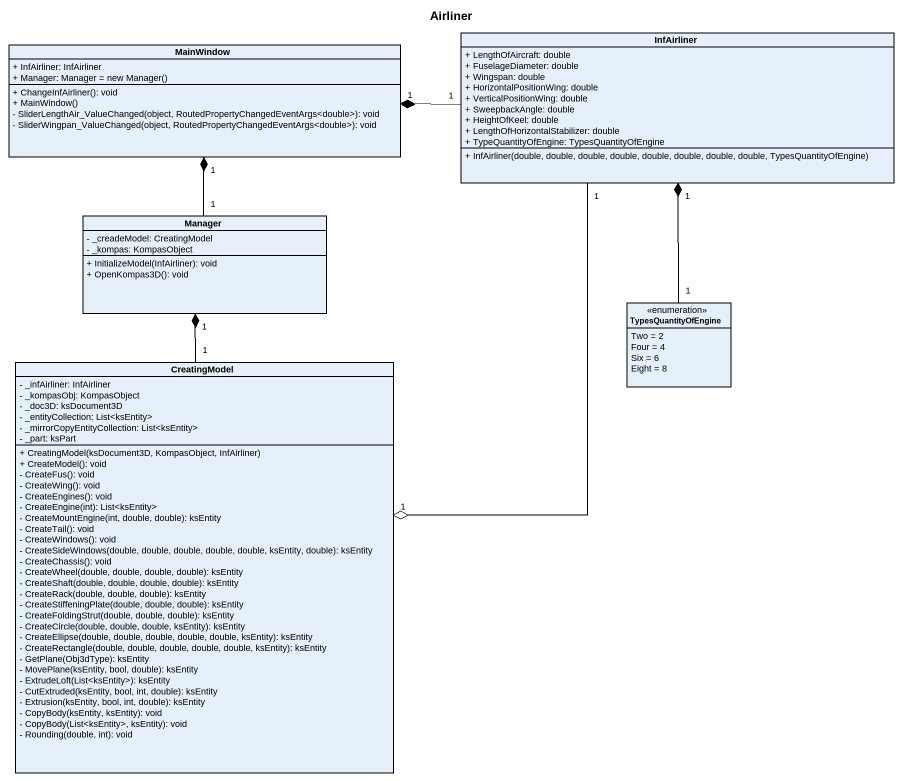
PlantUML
@startuml
title Airliner
hide circle
hide empty members
skinparam classAttributeIconSize 0
class MainWindow {
  + InfAirliner: InfAirliner
  {field} + Manager: Manager = new Manager()
  + ChangeInfAirliner(): void
  + MainWindow()
  - SliderLengthAir_ValueChanged(object, RoutedPropertyChangedEventArgs<double>): void
  - SliderWingpan_ValueChanged(object, RoutedPropertyChangedEventArgs<double>): void
}
class InfAirliner {
  + LengthOfAircraft: double
  + FuselageDiameter: double
  + Wingspan: double
  + HorizontalPositionWing: double
  + VerticalPositionWing: double
  + SweepbackAngle: double
  + HeightOfKeel: double
  + LengthOfHorizontalStabilizer: double
  + TypeQuantityOfEngine: TypesQuantityOfEngine
  + InfAirliner(double, double, double, double, double, double, double, double, TypesQuantityOfEngine)
}
class Manager {
  - _creadeModel: CreatingModel
  - _kompas: KompasObject
  + InitializeModel(InfAirliner): void
  + OpenKompas3D(): void
}
enum TypesQuantityOfEngine {
  Two = 2
  Four = 4
  Six = 6
  Eight = 8
}
class CreatingModel {
  - _infAirliner: InfAirliner
  - _kompasObj: KompasObject
  - _doc3D: ksDocument3D
  - _entityCollection: List<ksEntity>
  - _mirrorCopyEntityCollection: List<ksEntity>
  - _part: ksPart
  + CreatingModel(ksDocument3D, KompasObject, InfAirliner)
  + CreateModel(): void
  - CreateFus(): void
  - CreateWing(): void
  - CreateEngines(): void
  - CreateEngine(int): List<ksEntity>
  - CreateMountEngine(int, double, double): ksEntity
  - CreateTail(): void
  - CreateWindows(): void
  - CreateSideWindows(double, double, double, double, double, ksEntity, double): ksEntity
  - CreateChassis(): void
  - CreateWheel(double, double, double, double): ksEntity
  - CreateShaft(double, double, double, double): ksEntity
  - CreateRack(double, double, double): ksEntity
  - CreateStiffeningPlate(double, double, double): ksEntity
  - CreateFoldingStrut(double, double, double): ksEntity
  - CreateCircle(double, double, double, ksEntity): ksEntity
  - CreateEllipse(double, double, double, double, double, ksEntity): ksEntity
  - CreateRectangle(double, double, double, double, double, ksEntity): ksEntity
  - GetPlane(Obj3dType): ksEntity
  - MovePlane(ksEntity, bool, double): ksEntity
  - ExtrudeLoft(List<ksEntity>): ksEntity
  - CutExtruded(ksEntity, bool, int, double): ksEntity
  - Extrusion(ksEntity, bool, int, double): ksEntity
  - CopyBody(ksEntity, ksEntity): void
  - CopyBody(List<ksEntity>, ksEntity): void
  - Rounding(double, int): void
}
InfAirliner "1" -left-* "1" MainWindow
InfAirliner "1" --o "1" CreatingModel
Manager "1" -up-* "1" MainWindow
TypesQuantityOfEngine "1" -up-* "1" InfAirliner
CreatingModel "1" -up-* "1" Manager
@enduml
